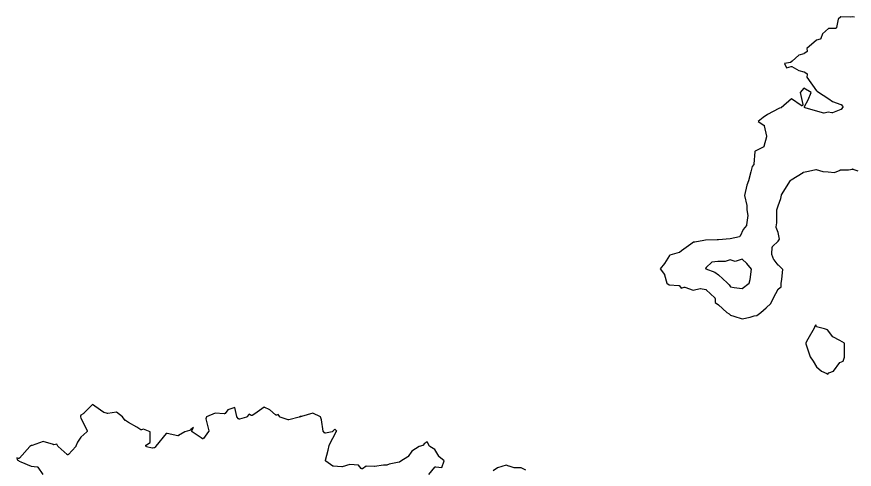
# Model space of a CAD drawing. Header units: millimetres. Extents: x 0 to 500, y 0 to 700.
# Drawn here: x 208.3 to 271.6, y 490.9 to 525 of the extents above; entities that cross this region are included whole.
import ezdxf

# ---------------------------------------------------------------- set-up
doc = ezdxf.new("R2010")
doc.units = ezdxf.units.MM
doc.layers.add('CORTE', color=1, linetype='Continuous')
doc.layers.add('GRABADO', color=5, linetype='Continuous')

msp = doc.modelspace()

# ---------------------------------------------------------------- linework, layer by layer
at = {"layer": 'CORTE'}
msp.add_lwpolyline([(263.082, 504.538), (263.632, 504.934), (263.706, 505.202), (263.798, 505.977), (263.435, 506.413), (263.083, 506.73), (262.561, 506.573), (262.176, 506.679), (261.802, 506.576), (261.254, 506.576), (260.791, 506.52), (260.382, 506.11), (260.329, 506.025), (260.356, 506.009), (261.027, 505.757), (261.297, 505.558), (261.963, 504.944), (262.119, 504.8), (262.22, 504.642), (262.478, 504.611), (263.082, 504.538)], close=True, dxfattribs=at)
at = {"layer": 'GRABADO'}
for points in [[(271.584, 525.006), (271.442, 525.034), (271.312, 525), (271.307, 524.999), (271.299, 524.997), (271.292, 524.997), (270.54, 525.037), (270.339, 524.859), (270.213, 524.216), (270.211, 524.211), (270.209, 524.204), (270.204, 524.195), (270.198, 524.186), (270.192, 524.179), (270.181, 524.171), (270.172, 524.166), (270.16, 524.161), (270.145, 524.159), (269.616, 524.159), (269.161, 523.743), (269.035, 523.398), (269.033, 523.391), (269.028, 523.382), (269.026, 523.379), (269.019, 523.37), (269.008, 523.361), (268.998, 523.354), (268.988, 523.351), (268.984, 523.349), (268.696, 523.277), (267.981, 522.644), (268.005, 522.446), (268.005, 522.441), (268.005, 522.434), (268.004, 522.425), (268.003, 522.42), (268.001, 522.416), (267.997, 522.405), (267.99, 522.394), (267.984, 522.387), (267.979, 522.383), (267.974, 522.378), (267.775, 522.259), (267.769, 522.254), (267.757, 522.25), (267.756, 522.25), (267.378, 522.136), (266.858, 521.682), (266.775, 521.605), (266.77, 521.601), (266.763, 521.596), (266.753, 521.591), (266.745, 521.589), (266.742, 521.588), (266.279, 521.507), (266.445, 521.174), (266.787, 521.286), (266.798, 521.289), (266.817, 521.289), (266.826, 521.287), (266.835, 521.284), (267.37, 520.992), (267.756, 520.877), (267.757, 520.876), (267.765, 520.873), (267.969, 520.751), (267.974, 520.748), (267.979, 520.744), (267.986, 520.738), (267.994, 520.727), (267.998, 520.719), (268, 520.714), (268.002, 520.709), (268.004, 520.7), (268.005, 520.687), (268.005, 520.68), (267.98, 520.471), (268.71, 519.449), (268.723, 519.442), (268.727, 519.44), (268.785, 519.403), (269.63, 518.85), (269.908, 518.638), (270.534, 518.423), (270.543, 518.421), (270.557, 518.411), (270.565, 518.405), (270.681, 518.276), (270.686, 518.269), (270.69, 518.262), (270.693, 518.255), (270.695, 518.249), (270.697, 518.24), (270.698, 518.231), (270.698, 518.22), (270.695, 518.205), (270.69, 518.195), (270.686, 518.187), (270.682, 518.182), (270.567, 518.044), (270.56, 518.038), (270.552, 518.032), (270.545, 518.028), (270.54, 518.026), (269.915, 517.795), (269.911, 517.794), (269.897, 517.791), (269.884, 517.791), (269.878, 517.791), (269.589, 517.843), (269.283, 517.77), (269.275, 517.768), (269.261, 517.768), (269.251, 517.769), (268.64, 517.938), (267.85, 518.157), (267.842, 518.16), (267.833, 518.166), (267.827, 518.17), (267.822, 518.174), (267.818, 518.179), (267.812, 518.185), (267.808, 518.193), (267.804, 518.2), (267.802, 518.207), (267.801, 518.213), (267.8, 518.221), (267.799, 518.228), (267.8, 518.235), (267.801, 518.243), (267.803, 518.252), (267.805, 518.258), (267.808, 518.263), (268.089, 518.768), (268.315, 519.309), (267.75, 519.648), (267.477, 519.32), (267.667, 518.409), (267.669, 518.397), (267.667, 518.384), (267.665, 518.375), (267.66, 518.362), (267.655, 518.354), (267.651, 518.349), (267.646, 518.344), (267.641, 518.339), (267.635, 518.334), (267.627, 518.329), (267.622, 518.327), (267.617, 518.325), (267.608, 518.323), (267.598, 518.322), (267.588, 518.322), (267.579, 518.323), (267.57, 518.325), (267.562, 518.329), (267.556, 518.332), (267.552, 518.334), (266.813, 518.841), (266.03, 518.171), (266.023, 518.165), (266.014, 518.16), (266.008, 518.158), (265.925, 518.13), (265.919, 518.129), (265.908, 518.127), (265.868, 518.103), (265.865, 518.101), (264.995, 517.671), (264.688, 517.433), (264.291, 517.124), (264.732, 516.86), (264.737, 516.856), (264.745, 516.848), (264.755, 516.836), (264.758, 516.828), (264.761, 516.822), (264.762, 516.815), (264.94, 516.022), (264.942, 516.016), (264.943, 516.005), (264.942, 515.998), (264.941, 515.991), (264.94, 515.985), (264.723, 515.233), (264.72, 515.227), (264.717, 515.22), (264.711, 515.211), (264.705, 515.204), (264.701, 515.2), (264.696, 515.197), (264.689, 515.192), (264.075, 514.897), (264.045, 514.863), (263.98, 513.922), (263.979, 513.916), (263.978, 513.909), (263.975, 513.901), (263.971, 513.894), (263.967, 513.886), (263.851, 513.747), (263.745, 513.336), (263.569, 512.647), (263.567, 512.643), (263.444, 512.324), (263.274, 511.558), (263.446, 510.787), (263.447, 510.779), (263.447, 510.453), (263.518, 510.049), (263.519, 510.043), (263.519, 510.031), (263.519, 510.026), (263.429, 509.322), (263.427, 509.317), (263.426, 509.312), (263.424, 509.306), (263.421, 509.3), (263.417, 509.292), (263.166, 508.992), (262.934, 508.477), (262.932, 508.472), (262.924, 508.46), (262.917, 508.453), (262.911, 508.447), (262.904, 508.443), (262.897, 508.439), (262.888, 508.436), (262.883, 508.435), (262.19, 508.274), (262.185, 508.273), (261.308, 508.205), (261.264, 508.194), (261.26, 508.193), (261.255, 508.192), (261.214, 508.192), (260.328, 508.163), (260.193, 508.149), (259.511, 508.027), (259.504, 508.026), (259.42, 508.026), (259.205, 507.88), (258.52, 507.362), (258.519, 507.361), (258.355, 507.245), (258.351, 507.241), (258.342, 507.237), (258.337, 507.234), (258.331, 507.233), (257.643, 507.044), (257.601, 507.007), (257.22, 506.426), (257.219, 506.423), (256.893, 506), (257.217, 505.58), (257.221, 505.574), (257.227, 505.562), (257.392, 504.935), (257.57, 504.812), (258.307, 504.758), (258.313, 504.758), (258.322, 504.755), (258.327, 504.754), (258.336, 504.75), (258.344, 504.744), (258.353, 504.737), (258.496, 504.555), (258.72, 504.634), (258.728, 504.636), (258.737, 504.638), (258.747, 504.638), (258.756, 504.636), (258.764, 504.634), (259.402, 504.412), (259.933, 504.515), (259.94, 504.517), (259.956, 504.517), (260.338, 504.457), (260.347, 504.455), (260.356, 504.451), (260.361, 504.448), (260.368, 504.443), (260.374, 504.438), (261.019, 503.832), (261.025, 503.827), (261.034, 503.815), (261.038, 503.805), (261.04, 503.799), (261.042, 503.791), (261.043, 503.784), (261.044, 503.779), (261.044, 503.477), (261.295, 503.286), (261.297, 503.284), (261.937, 502.726), (262.114, 502.612), (262.12, 502.609), (262.216, 502.521), (262.452, 502.434), (263.106, 502.237), (263.689, 502.354), (264.004, 502.462), (264.01, 502.464), (264.199, 502.496), (264.515, 502.724), (264.905, 503.074), (265.254, 503.389), (265.449, 503.81), (265.45, 503.812), (265.816, 504.471), (265.819, 504.477), (265.828, 504.488), (265.834, 504.492), (266.033, 504.652), (266.033, 504.891), (266.033, 504.894), (266.034, 504.898), (266.091, 505.239), (266.159, 505.972), (265.827, 506.297), (265.825, 506.3), (265.504, 506.685), (265.501, 506.688), (265.497, 506.695), (265.494, 506.702), (265.344, 507.087), (265.343, 507.092), (265.341, 507.099), (265.34, 507.108), (265.34, 507.114), (265.369, 507.643), (265.37, 507.649), (265.371, 507.653), (265.373, 507.662), (265.379, 507.675), (265.387, 507.686), (265.824, 508.093), (265.923, 508.239), (265.809, 508.742), (265.667, 509.139), (265.665, 509.145), (265.663, 509.154), (265.663, 509.164), (265.663, 509.168), (265.676, 509.345), (265.678, 509.355), (265.681, 509.361), (265.717, 509.456), (265.717, 510.449), (265.717, 510.456), (265.718, 510.463), (265.719, 510.467), (265.81, 510.756), (265.81, 510.758), (266.015, 511.331), (266.065, 511.574), (266.067, 511.581), (266.07, 511.588), (266.072, 511.592), (266.075, 511.597), (266.744, 512.668), (266.746, 512.671), (266.765, 512.696), (266.771, 512.704), (266.78, 512.711), (266.806, 512.728), (266.807, 512.729), (267.694, 513.292), (267.698, 513.295), (267.707, 513.299), (267.712, 513.301), (267.716, 513.302), (268.11, 513.385), (268.647, 513.499), (268.651, 513.499), (268.655, 513.5), (268.665, 513.5), (268.675, 513.499), (268.68, 513.497), (269.182, 513.356), (269.589, 513.331), (269.591, 513.331), (270.061, 513.275), (270.484, 513.47), (270.491, 513.473), (270.496, 513.474), (270.505, 513.476), (271.114, 513.476), (271.426, 513.546), (271.434, 513.547), (271.449, 513.547), (271.462, 513.544), (271.839, 513.402)], [(239.419, 490.485), (239.887, 491.045), (239.891, 491.05), (239.896, 491.055), (239.898, 491.056), (239.907, 491.062), (239.919, 491.067), (239.924, 491.068), (239.929, 491.07), (239.938, 491.071), (239.948, 491.071), (239.952, 491.07), (240.407, 491.013), (240.585, 491.525), (240.195, 491.855), (240.19, 491.86), (240.184, 491.868), (240.181, 491.873), (239.888, 492.371), (239.509, 492.598), (239.505, 492.601), (239.5, 492.605), (239.493, 492.612), (239.488, 492.619), (239.486, 492.623), (239.308, 492.942), (239.068, 492.806), (238.999, 492.71), (238.994, 492.703), (238.986, 492.696), (238.979, 492.691), (238.971, 492.686), (238.964, 492.684), (238.694, 492.593), (238.143, 492.243), (237.862, 491.847), (237.857, 491.84), (237.849, 491.833), (237.845, 491.831), (237.314, 491.485), (237.204, 491.419), (237.196, 491.414), (237.186, 491.411), (237.185, 491.411), (237.181, 491.41), (236.431, 491.271), (236.264, 491.199), (236.254, 491.195), (236.242, 491.194), (236.01, 491.194), (235.317, 491.094), (235.31, 491.094), (234.699, 491.123), (234.427, 490.928), (234.421, 490.924), (234.415, 490.921), (234.41, 490.919), (234.4, 490.916), (234.395, 490.916), (234.39, 490.915), (234.375, 490.915), (234.365, 490.918), (234.355, 490.92), (234.346, 490.926), (234.341, 490.929), (234.334, 490.935), (234.328, 490.941), (234.122, 491.205), (233.467, 491.231), (232.89, 491.069), (232.884, 491.068), (232.876, 491.067), (232.869, 491.067), (232.528, 491.088), (232.219, 491.107), (232.21, 491.108), (232.2, 491.111), (232.189, 491.116), (231.651, 491.489), (231.645, 491.494), (231.639, 491.5), (231.633, 491.509), (231.629, 491.516), (231.624, 491.525), (231.622, 491.536), (231.621, 491.541), (231.621, 491.548), (231.621, 491.554), (231.622, 491.561), (231.623, 491.567), (231.832, 492.32), (231.907, 492.679), (231.908, 492.684), (231.91, 492.688), (231.912, 492.693), (232.466, 493.758), (232.469, 493.763), (232.473, 493.767), (232.472, 493.769), (232.327, 493.914), (232.166, 493.723), (232.164, 493.72), (232.157, 493.714), (232.143, 493.704), (232.128, 493.699), (231.617, 493.612), (231.611, 493.611), (231.596, 493.611), (231.586, 493.614), (231.577, 493.616), (231.568, 493.622), (231.562, 493.625), (231.557, 493.629), (231.554, 493.632), (231.465, 493.724), (231.459, 493.731), (231.455, 493.739), (231.451, 493.748), (231.449, 493.754), (231.448, 493.759), (231.328, 494.621), (231.258, 494.831), (230.673, 495.124), (229.822, 494.868), (229.773, 494.854), (229.767, 494.852), (229.758, 494.851), (229.744, 494.851), (229.735, 494.853), (229.73, 494.854), (229.721, 494.858), (229.716, 494.861), (229.699, 494.871), (229.67, 494.836), (229.666, 494.83), (229.658, 494.825), (229.653, 494.821), (229.645, 494.816), (229.636, 494.813), (228.843, 494.609), (228.834, 494.607), (228.822, 494.607), (228.812, 494.608), (228.805, 494.61), (228.212, 494.814), (228.205, 494.816), (228.199, 494.82), (228.195, 494.823), (228.19, 494.827), (228.184, 494.832), (228.178, 494.84), (228.175, 494.844), (228.062, 495.024), (227.923, 494.975), (227.92, 494.974), (227.915, 494.972), (227.905, 494.971), (227.891, 494.971), (227.881, 494.974), (227.876, 494.975), (227.871, 494.977), (227.865, 494.98), (227.857, 494.985), (227.852, 494.989), (227.41, 495.36), (226.982, 495.565), (226.3, 495.074), (226.086, 494.946), (226.081, 494.943), (226.076, 494.941), (226.067, 494.937), (226.053, 494.935), (226.043, 494.935), (226.029, 494.937), (226.014, 494.943), (226.009, 494.946), (225.854, 495.039), (225.682, 494.834), (225.674, 494.826), (225.664, 494.82), (225.659, 494.817), (225.655, 494.815), (225.65, 494.813), (225.142, 494.661), (225.136, 494.659), (225.126, 494.658), (225.117, 494.658), (225.107, 494.66), (225.097, 494.662), (225.093, 494.664), (225.087, 494.667), (225.082, 494.67), (225.074, 494.674), (225.067, 494.682), (225.064, 494.685), (224.938, 494.837), (224.934, 494.842), (224.927, 494.853), (224.924, 494.861), (224.923, 494.866), (224.779, 495.553), (224.242, 495.369), (224.041, 495.094), (224.038, 495.09), (224.035, 495.087), (224.027, 495.08), (224.019, 495.075), (224.014, 495.072), (224.005, 495.068), (223.996, 495.066), (223.986, 495.065), (223.979, 495.065), (223.282, 495.117), (222.639, 494.828), (222.58, 494.687), (222.811, 493.787), (222.812, 493.783), (222.813, 493.778), (222.813, 493.768), (222.812, 493.761), (222.81, 493.754), (222.808, 493.747), (222.805, 493.739), (222.802, 493.733), (222.799, 493.729), (222.401, 493.212), (222.397, 493.206), (222.387, 493.198), (222.379, 493.193), (222.369, 493.188), (222.357, 493.185), (222.347, 493.183), (222.338, 493.183), (222.333, 493.184), (222.327, 493.185), (222.318, 493.187), (222.313, 493.19), (222.305, 493.193), (221.561, 493.714), (221.556, 493.72), (221.549, 493.726), (221.544, 493.734), (221.542, 493.739), (221.539, 493.745), (221.536, 493.753), (221.535, 493.76), (221.534, 493.768), (221.534, 493.776), (221.535, 493.783), (221.536, 493.789), (221.538, 493.798), (221.541, 493.804), (221.65, 494.033), (221.464, 493.877), (221.462, 493.875), (221.375, 493.812), (221.373, 493.811), (221.363, 493.805), (221.353, 493.802), (221.352, 493.801), (220.996, 493.703), (220.527, 493.42), (220.518, 493.416), (220.506, 493.412), (220.495, 493.411), (220.484, 493.411), (220.477, 493.412), (219.656, 493.577), (219.598, 493.577), (218.801, 492.619), (218.766, 492.55), (218.764, 492.547), (218.761, 492.542), (218.754, 492.533), (218.745, 492.526), (218.736, 492.519), (218.731, 492.517), (218.729, 492.516), (218.721, 492.513), (218.65, 492.501), (218.564, 492.486), (218.558, 492.485), (218.549, 492.485), (218.54, 492.486), (218.115, 492.588), (218.109, 492.589), (218.095, 492.595), (218.087, 492.602), (218.084, 492.604), (218.08, 492.608), (218.072, 492.616), (218.068, 492.624), (218.066, 492.628), (218.063, 492.635), (218.061, 492.642), (218.059, 492.648), (218.058, 492.656), (218.058, 492.664), (218.059, 492.672), (218.061, 492.68), (218.062, 492.684), (218.064, 492.691), (218.069, 492.7), (218.074, 492.706), (218.077, 492.71), (218.082, 492.716), (218.09, 492.722), (218.094, 492.725), (218.394, 492.904), (218.394, 493.72), (217.883, 493.903), (217.726, 493.859), (217.721, 493.858), (217.716, 493.858), (217.706, 493.858), (217.7, 493.858), (217.691, 493.86), (217.681, 493.864), (217.676, 493.866), (217.671, 493.869), (217.388, 494.049), (216.749, 494.407), (216.747, 494.408), (216.519, 494.554), (216.511, 494.559), (216.506, 494.565), (216.503, 494.568), (216.303, 494.83), (215.837, 495.183), (215.179, 495.1), (215.165, 495.1), (214.911, 495.165), (214.905, 495.167), (214.9, 495.17), (214.894, 495.172), (214.89, 495.175), (214.202, 495.647), (214.016, 495.767), (213.343, 495.084), (213.336, 495.078), (213.329, 495.073), (213.146, 494.963), (213.132, 494.898), (213.13, 494.875), (213.129, 494.871), (213.128, 494.866), (213.122, 494.842), (213.149, 494.742), (213.619, 493.802), (213.623, 493.794), (213.624, 493.786), (213.625, 493.779), (213.625, 493.772), (213.625, 493.765), (213.624, 493.755), (213.622, 493.751), (213.621, 493.745), (213.617, 493.738), (213.613, 493.73), (213.609, 493.725), (213.605, 493.72), (213.6, 493.716), (213.136, 493.318), (212.888, 492.936), (212.773, 492.633), (212.771, 492.627), (212.767, 492.62), (212.763, 492.615), (212.76, 492.611), (212.208, 492.004), (212.205, 492.001), (212.197, 491.993), (212.19, 491.99), (212.186, 491.987), (212.177, 491.983), (212.172, 491.982), (212.162, 491.98), (212.143, 491.98), (212.133, 491.982), (212.128, 491.983), (212.123, 491.985), (212.114, 491.99), (212.106, 491.996), (212.103, 491.998), (211.428, 492.605), (211.425, 492.608), (211.418, 492.616), (211.414, 492.623), (211.411, 492.627), (211.344, 492.773), (211.237, 492.757), (211.11, 492.738), (211.104, 492.737), (211.096, 492.737), (211.087, 492.738), (211.081, 492.74), (210.302, 492.973), (209.475, 492.684), (209.403, 492.665), (209.371, 492.646), (209.299, 492.602), (208.504, 491.727), (208.5, 491.723), (208.489, 491.714), (208.484, 491.711), (208.479, 491.708), (208.47, 491.705), (208.456, 491.701), (208.44, 491.701), (208.429, 491.703), (208.306, 491.74), (208.349, 491.595), (208.428, 491.537), (208.482, 491.502), (208.618, 491.448), (209.392, 491.113), (209.847, 491.07), (209.852, 491.069), (209.862, 491.067), (209.872, 491.062), (209.881, 491.057), (209.886, 491.053), (209.891, 491.049), (209.896, 491.043), (209.899, 491.038), (210.274, 490.476)], [(246.758, 490.806), (246.408, 491), (245.896, 491), (245.891, 491), (245.886, 491.001), (245.881, 491.001), (245.484, 491.113), (245.482, 491.114), (245.265, 491.19), (244.608, 491), (244.284, 490.772)]]:
    msp.add_lwpolyline(points, dxfattribs=at)
msp.add_lwpolyline([(270.816, 499.785), (270.816, 500.4), (270.477, 500.603), (269.943, 500.871), (269.541, 501.414), (269.316, 501.481), (268.718, 501.625), (268.65, 501.787), (268.594, 501.685), (268.535, 501.522), (268.05, 500.706), (267.892, 500.423), (267.892, 500.354), (268.222, 499.366), (268.456, 499.053), (268.719, 498.621), (269.094, 498.283), (269.482, 498.118), (269.566, 498.065), (269.636, 498.166), (269.997, 498.283), (270.465, 498.938), (270.734, 499.046), (270.816, 499.341), (270.816, 499.785)], close=True, dxfattribs=at)

doc.saveas('drawing.dxf')
